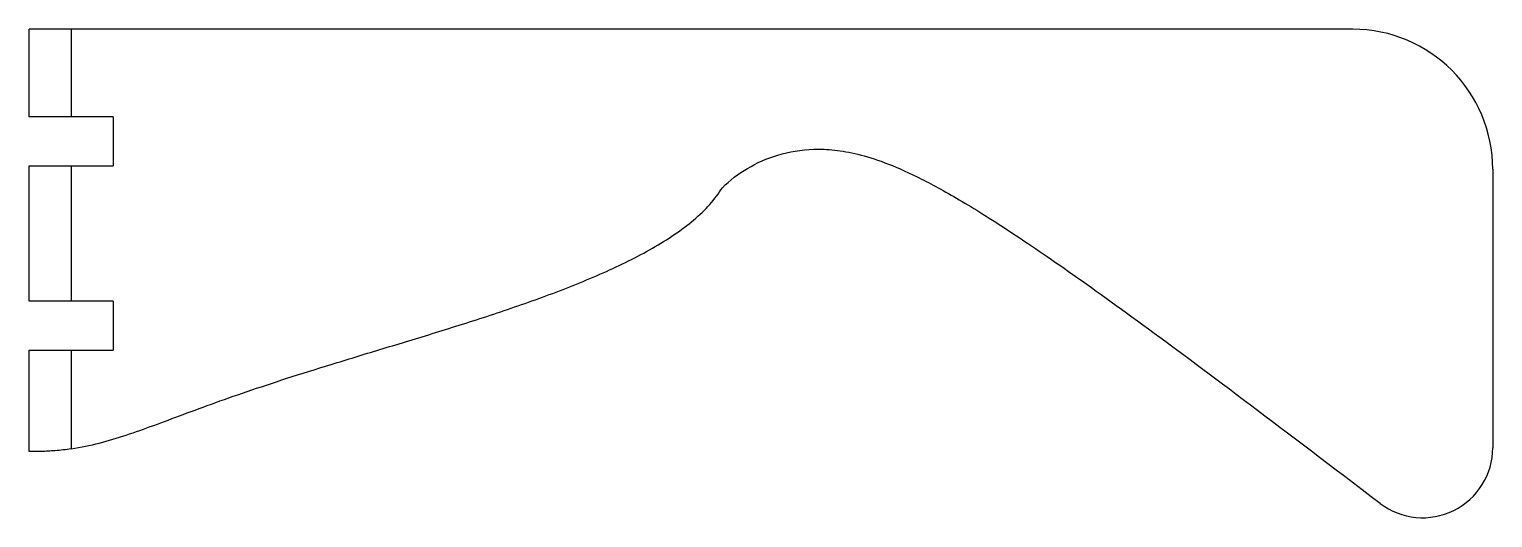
# Model space of a CAD drawing. Header units: millimetres. Extents: x 10 to 115, y 2 to 37.
import ezdxf

# ---------------------------------------------------------------- set-up
doc = ezdxf.new("R2010")
doc.units = ezdxf.units.MM

msp = doc.modelspace()

# ---------------------------------------------------------------- linework, layer by layer
at = {"color": 7, "linetype": 'Continuous', "lineweight": 25}
for p, q in [((104.73, 36.82), (10.25, 36.82)), ((10.25, 30.57), (10.25, 36.82)), ((13.25, 36.82), (13.25, 30.57)), ((16.25, 30.57), (10.25, 30.57)), ((16.25, 30.57), (16.25, 27.07)), ((10.25, 27.07), (16.25, 27.07)), ((10.25, 17.42), (10.25, 27.07)), ((13.25, 27.07), (13.25, 17.42)), ((114.73, 26.82), (114.73, 6.95)), ((16.25, 17.42), (10.25, 17.42)), ((16.25, 17.42), (16.25, 13.92)), ((10.25, 13.92), (16.25, 13.92)), ((10.25, 6.67), (10.25, 13.92)), ((13.25, 13.92), (13.25, 6.87))]:
    msp.add_line(p, q, dxfattribs=at)
for centre, radius, start, end in [((104.73, 26.82), 10, 0, 90), ((109.73, 6.95), 5, 232.6099, 0)]:
    msp.add_arc(centre, radius, start, end, dxfattribs=at)
for points, knots in [([(59.73, 25.51), (60.26, 26.03), (60.86, 26.5), (62.19, 27.28), (62.91, 27.6), (64.49, 28.07), (65.34, 28.22), (66.74, 28.27), (67.23, 28.25), (68.27, 28.14), (68.81, 28.04), (70, 27.75), (70.63, 27.56), (72.03, 27.03), (72.79, 26.7), (74.47, 25.87), (75.4, 25.37), (77.49, 24.15), (78.66, 23.43), (81.29, 21.71), (82.77, 20.71), (86.12, 18.36), (88.01, 17), (92.29, 13.86), (94.7, 12.07), (100.16, 7.96), (103.22, 5.63), (106.69, 2.98)], [0, 0, 0, 0, 0.125, 0.125, 0.25, 0.25, 0.375, 0.375, 0.4375, 0.4375, 0.5, 0.5, 0.5625, 0.5625, 0.625, 0.625, 0.6875, 0.6875, 0.75, 0.75, 0.8125, 0.8125, 0.875, 0.875, 0.9375, 0.9375, 1, 1, 1, 1]), ([(13.25, 6.87), (14.63, 7.08), (15.89, 7.43), (18.46, 8.28), (19.78, 8.78), (22.71, 9.87), (24.32, 10.46), (27.05, 11.38), (28.01, 11.7), (30.04, 12.35), (31.11, 12.68), (33.35, 13.37), (34.52, 13.73), (36.95, 14.46), (38.2, 14.84), (40.77, 15.64), (42.09, 16.05), (44.73, 16.93), (46.06, 17.39), (48.69, 18.36), (49.98, 18.88), (52.46, 19.98), (53.65, 20.57), (55.83, 21.82), (56.83, 22.48), (58.53, 23.92), (59.23, 24.68), (59.73, 25.51)], [0, 0, 0, 0, 0.125, 0.125, 0.25, 0.25, 0.375, 0.375, 0.4375, 0.4375, 0.5, 0.5, 0.5625, 0.5625, 0.625, 0.625, 0.6875, 0.6875, 0.75, 0.75, 0.8125, 0.8125, 0.875, 0.875, 0.9375, 0.9375, 1, 1, 1, 1]), ([(13.25, 6.87), (13.05, 6.84), (12.86, 6.81), (12.48, 6.77), (12.29, 6.75), (11.93, 6.72), (11.75, 6.71), (11.43, 6.69), (11.27, 6.68), (10.99, 6.67), (10.87, 6.67), (10.65, 6.67), (10.56, 6.67), (10.41, 6.67), (10.35, 6.67), (10.27, 6.67), (10.25, 6.67), (10.25, 6.67)], [0, 0, 0, 0, 0.125, 0.125, 0.25, 0.25, 0.375, 0.375, 0.5, 0.5, 0.625, 0.625, 0.75, 0.75, 0.875, 0.875, 1, 1, 1, 1])]:
    msp.add_open_spline(points, degree=3, knots=knots, dxfattribs=at)

doc.saveas('drawing.dxf')
